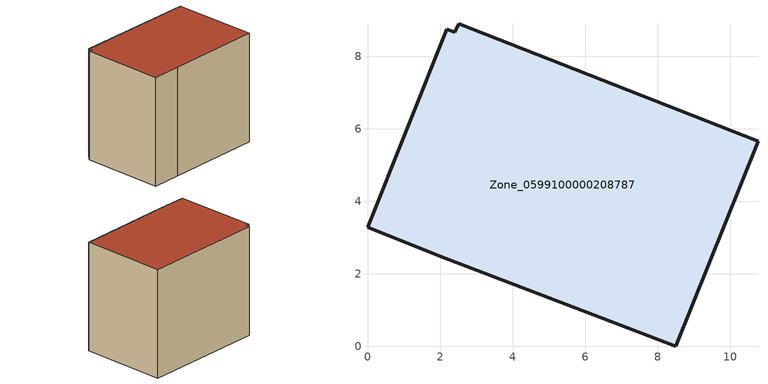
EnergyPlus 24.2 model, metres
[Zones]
Zone_0599100000208787
 floor ground (C_G): 2.41,8.66 2.51,8.9 10.77,5.67 8.51,0 1.96,2.5 0,3.28 2.18,8.74 z0
 wall outside (C_F): 1.96,2.5 8.51,0 10.77,5.67 2.51,8.9 2.41,8.66 2.18,8.74 0,3.28 1.96,2.5 z0:7.83
 roof outside (C_R): 2.51,8.9 2.41,8.66 2.18,8.74 0,3.28 1.96,2.5 8.51,0 10.77,5.67 z7.83
[BUILDING]
Pand.0599100000208787: North Axis=0; Terrain=City; Loads Convergence Tolerance Value=0.04; Temperature Convergence Tolerance Value=0.4; Solar Distribution=FullExterior; Maximum Number of Warmup Days=25; Minimum Number of Warmup Days=1
[Site:Location]
Rotterdam.The.Hague.AP_ZH_NLD Design_Conditions: Latitude=51.96; Longitude=4.45; Time Zone=1; Elevation=-4.5
[SITE:GROUNDTEMPERATURE:BUILDINGSURFACE]
18, 18, 18, 18, 18, 18, 18, 18, 18, 18, 18, 18
[MATERIAL] Thermal Absorptance=0.9; Solar Absorptance=0.7; Visible Absorptance=0.7
Name | Roughness | Thickness | Conductivity | Density | Specific Heat
G.TI.1975-1991 | MediumSmooth | 0.15 | 0.288461 | 540 | 1210
F.TI.1975-1991 | Rough | 0.3 | 0.230769 | 1920 | 840
R.TI.1975-1991 | MediumRough | 0.2 | 0.153846 | 1500 | 1000
[CONSTRUCTION]
C_G: G.TI.1975-1991
C_F: F.TI.1975-1991
C_R: R.TI.1975-1991
[ZONE]
Zone_0599100000208787: Type=1; Multiplier=1; Ceiling Height=Autocalculate; Volume=Autocalculate; Floor Area=autocalculate; Part of Total Floor Area=Yes
[ZONEINFILTRATION:DESIGNFLOWRATE]
Infil_Zone_0599100000208787: Zone or ZoneList or Space or SpaceList=Zone_0599100000208787; Schedule=AlwaysOn; Design Flow Rate Calculation Method=Flow/Area; Flow Rate per Floor Area=0.003; Constant Term Coefficient=1; Temperature Term Coefficient=0; Velocity Term Coefficient=0; Velocity Squared Term Coefficient=0
[HVACTEMPLATE:ZONE:IDEALLOADSAIRSYSTEM]
Zone_0599100000208787: Maximum Heating Supply Air Temperature=50; Minimum Cooling Supply Air Temperature=13; Maximum Heating Supply Air Humidity Ratio=0.0156; Minimum Cooling Supply Air Humidity Ratio=0.0077; Heating Limit=NoLimit; Cooling Limit=NoLimit; Dehumidification Control Type=ConstantSensibleHeatRatio; Cooling Sensible Heat Ratio=0.7; Dehumidification Setpoint=60; Humidification Control Type=None; Humidification Setpoint=30; Outdoor Air Method=None; Outdoor Air Flow Rate per Person=0.00944; Outdoor Air Flow Rate per Zone Floor Area=0; Outdoor Air Flow Rate per Zone=0; Demand Controlled Ventilation Type=None; Outdoor Air Economizer Type=NoEconomizer; Heat Recovery Type=None; Sensible Heat Recovery Effectiveness=0.7; Latent Heat Recovery Effectiveness=0.65
[ZONECONTROL:THERMOSTAT]
ThermostatControl_Zone_0599100000208787: Zone or ZoneList=Zone_0599100000208787; Control Type Schedule=DualSetpointControlType; Control 1=Thermostat_Zone_0599100000208787; Temperature Difference Between Cutout And Setpoint=0
[THERMOSTATSETPOINT:DUALSETPOINT]
Thermostat_Zone_0599100000208787: Heating Setpoint Temperature Schedule=HeatingSetpoint_Zone_0599100000208787; Cooling Setpoint Temperature Schedule=CoolingSetpoint_Zone_0599100000208787
[SCHEDULE:COMPACT]
HeatingSetpoint_Zone_0599100000208787: Through: 12/31, For: AllDays, Until: 24:00, 21
CoolingSetpoint_Zone_0599100000208787: Through: 12/31, For: AllDays, Until: 24:00, 24
DualSetpointControlType: Through: 12/31, For: AllDays, Until: 24:00, 4
AlwaysOn: Through: 12/31, For: AllDays, Until: 24:00, 1
